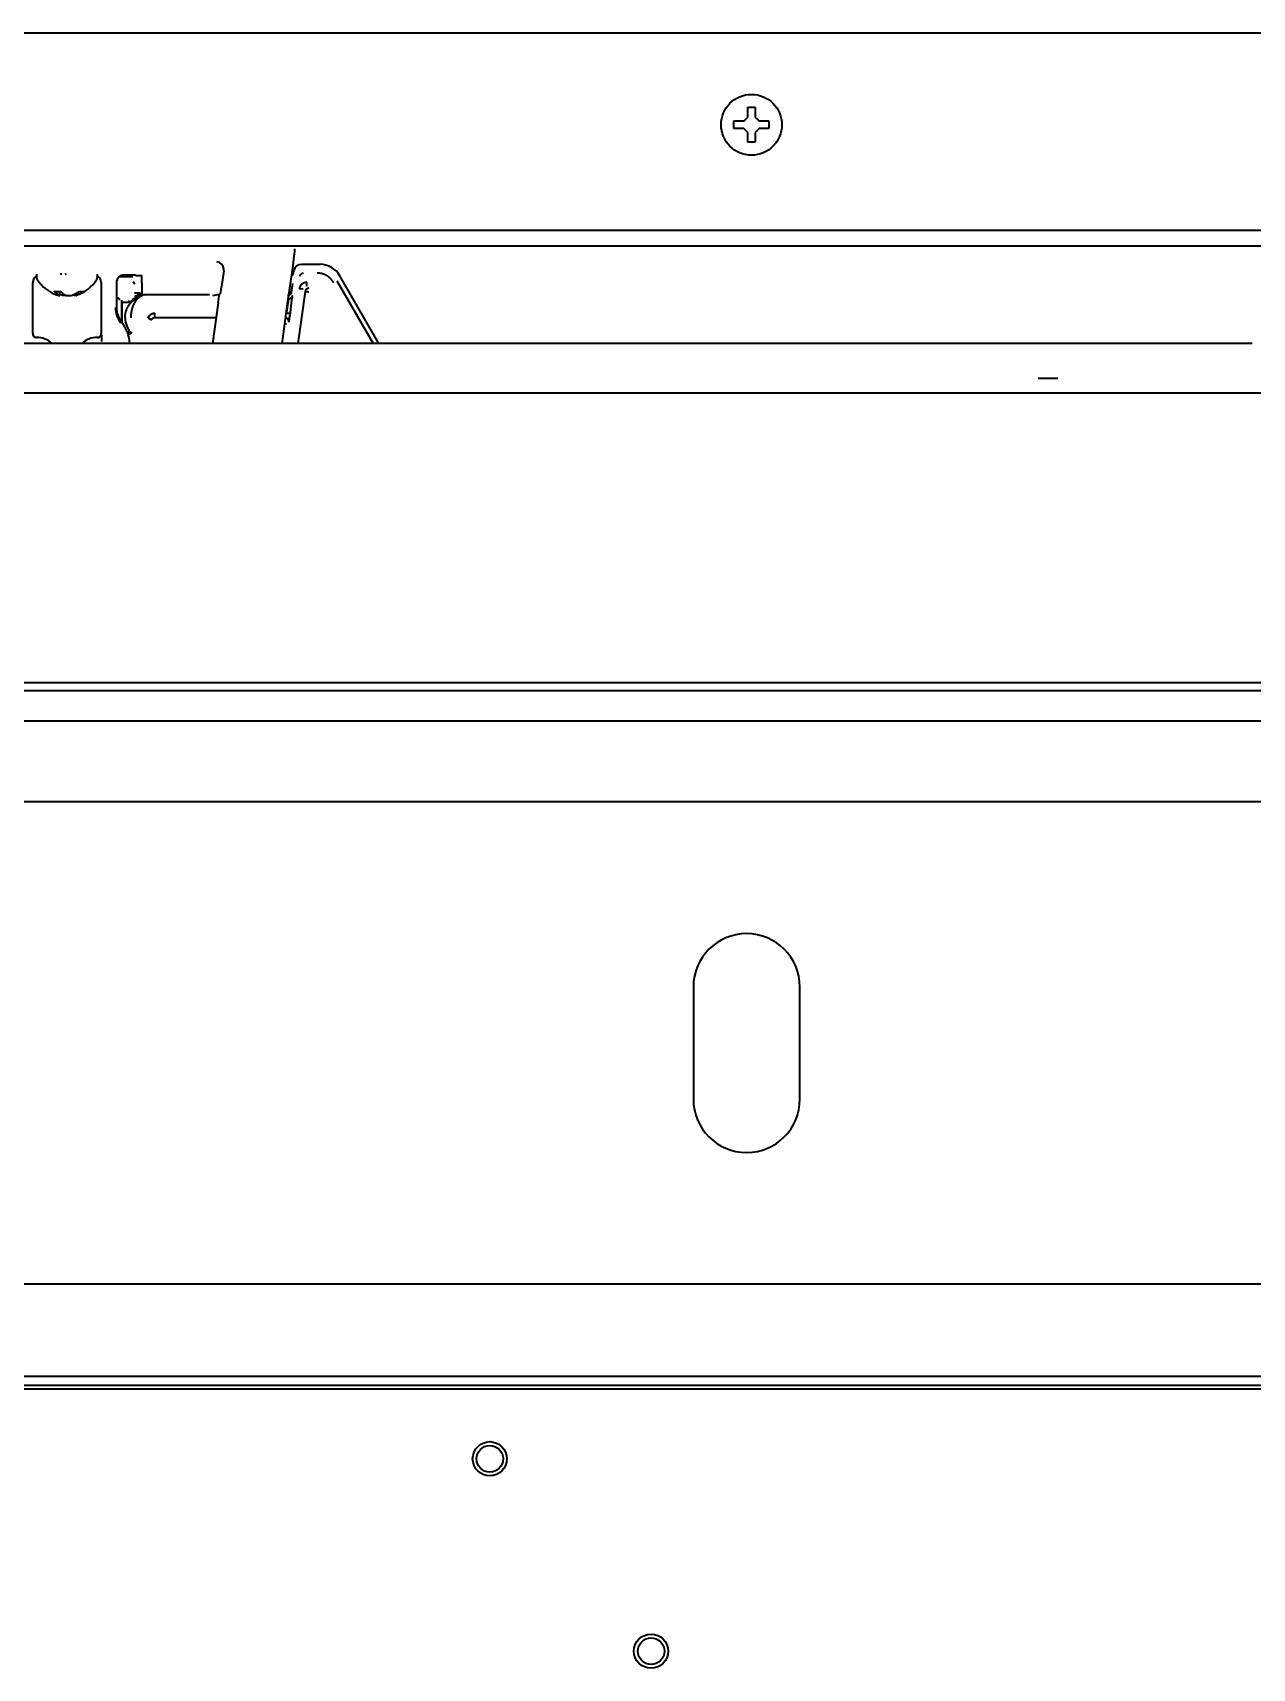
# Model space of a CAD drawing. Extents: x -760 to 4209, y 5795 to 10328.
# Drawn here: x 2085.5 to 2245.9, y 10028.9 to 10243.8 of the extents above; entities that cross this region are included whole.
import ezdxf

# ---------------------------------------------------------------- set-up
doc = ezdxf.new("R2010")
doc.units = 0
doc.header["$LTSCALE"] = 5
doc.layers.add('1', color=7, linetype='CONTINUOUS', true_color=0xffffff)
doc.layers.add('4', color=7, linetype='CONTINUOUS', true_color=0xffffff)

msp = doc.modelspace()

# ---------------------------------------------------------------- linework, layer by layer
at = {"layer": '1', "color": 7, "linetype": 'Continuous', "lineweight": 35}
for p, q in [((2048.1, 10243.79), (2512.01, 10243.79)), ((2177.75, 10231.69), (2177.75, 10232.19)), ((2177.75, 10231.19), (2177.75, 10231.69)), ((2182.35, 10232.19), (2182.35, 10231.69)), ((2182.35, 10231.69), (2182.35, 10231.19)), ((2507.77, 10217.79), (2052.34, 10217.79)), ((2049.92, 10215.79), (2510.19, 10215.79)), ((2086.05, 10212.08), (2086.05, 10211.65)), ((2089.9, 10212.03), (2089.83, 10212)), ((2094.05, 10211.65), (2094.05, 10212.08)), ((2097.55, 10211.95), (2098.58, 10211.95)), ((2099.08, 10211.94), (2099.21, 10211.9)), ((2099.71, 10211.89), (2099.86, 10211.89)), ((2110.67, 10212.49), (2110.38, 10210.43)), ((2119.06, 10208.14), (2119.77, 10213.15)), ((2085.55, 10204.25), (2085.55, 10210.95)), ((2089.09, 10209.26), (2089.09, 10209.8)), ((2089.49, 10209.26), (2089.49, 10209.6)), ((2091.02, 10209.26), (2091.02, 10209.45)), ((2091.17, 10209.26), (2091.17, 10209.51)), ((2094.55, 10210.95), (2094.55, 10204.25)), ((2096.55, 10210.95), (2096.55, 10207.66)), ((2099.9, 10210.91), (2099.9, 10209.36)), ((2109.21, 10209.27), (2110.1, 10209.41)), ((2110.19, 10209.43), (2110.1, 10209.41)), ((2109.95, 10208.28), (2109.2, 10202.93)), ((2119.06, 10208.14), (2119.06, 10208.14)), ((1910.55, 10158.42), (2649.55, 10158.42)), ((2643.55, 10157.29), (1916.05, 10157.29)), ((1916.05, 10153.35), (2643.55, 10153.35)), ((2643.55, 10142.72), (1916.55, 10142.72)), ((2172.41, 10118.4), (2172.41, 10103.64)), ((2186.41, 10103.64), (2186.41, 10118.4)), ((2643.55, 10079.32), (1916.55, 10079.32)), ((1918.55, 10067.25), (2641.55, 10067.25)), ((1916.55, 10065.6), (2643.55, 10065.6)), ((1918.55, 10066.05), (2641.55, 10066.05))]:
    msp.add_line(p, q, dxfattribs=at)
for centre, radius in [((2180.05, 10231.69), 4), ((2145.64, 10056.39), 2.25), ((2145.64, 10056.39), 1.75), ((2166.85, 10031.11), 2.25), ((2166.85, 10031.11), 1.75)]:
    msp.add_circle(centre, radius, dxfattribs=at)
for centre, radius, start, end in [((2086.45, 10211.65), 0.4, 180, 210.3012), ((2090.25, 10213.87), 4.8, 210.3012, 254.4868), ((2089.86, 10213.87), 4.8, 286.2762, 329.6988), ((2093.65, 10211.65), 0.4, 329.6988, 0), ((2099.55, 10207.66), 3.13, 180, 219.268), ((2099.55, 10207.66), 3, 180, 219.268), ((2093.55, 10202.75), 4.75, 2.1435, 39.268), ((2086.05, 10200.75), 3, 46.5424, 90.0009), ((2094.05, 10200.75), 3, 89.9991, 133.4576), ((2179.41, 10118.4), 7, 0, 180), ((2179.41, 10103.64), 7, 180, 0)]:
    msp.add_arc(centre, radius, start, end, dxfattribs=at)
for centre, major_axis, ratio, start_param, end_param in [((2109.74, 10212.67), (0.353, -0.945), 0.923303, 1.238396, 2.756833), ((2119.69, 10213.15), (-0.32, -2.25), 0.03458, 1.575662, 3.146458), ((2086.56, 10210.95), (0.447, -0.895), 0.99981, 3.312346, 4.248696), ((2091.45, 10184.2), (0.83, -28.21), 0.173093, 3.285006, 3.306116), ((2093.55, 10210.95), (-0.447, -0.895), 0.99981, 2.03449, 2.970839), ((2097.56, 10210.95), (0.447, -0.895), 0.99981, 2.678052, 4.248696), ((2098.58, 10211.94), (0.5, 0), 0.017455, 0.05236, 1.570796), ((2099.71, 10211.9), (0.5, 0), 0.017455, 3.193953, 4.712389), ((2099.85, 10210.91), (0, -1), 0.052408, 1.570796, 3.124139), ((2109.68, 10212.62), (0.757, 0.658), 0.996825, 5.429549, 5.618385), ((2091.98, 10213.56), (0, 3.78), 0.546944, 3.008877, 3.141532), ((2091.98, 10213.56), (0, 3.78), 0.546944, 3.141653, 3.274309), ((2109.79, 10208.28), (-0.42, -3), 0.051895, 1.57811, 1.965445), ((2110.33, 10210.43), (-0.141, -1), 0.051895, 0.01604, 1.57811), ((2115.56, 10208.14), (-13.97, -99.25), 0.03458, 1.523136, 1.575662), ((2086.04, 10204.23), (0.447, -0.223), 0.999809, 3.604523, 5.178973), ((2094.07, 10204.23), (0.447, 0.223), 0.999809, 4.245805, 5.072268)]:
    msp.add_ellipse(centre, major_axis=major_axis, ratio=ratio, start_param=start_param, end_param=end_param, dxfattribs=at)
for points in [[(2179.55, 10233.99), (2179.72, 10233.99), (2180.05, 10233.99), (2180.39, 10233.99), (2180.55, 10233.99)], [(2179.55, 10232.69), (2179.55, 10232.74), (2179.55, 10232.85), (2179.55, 10233.01), (2179.55, 10233.17), (2179.55, 10233.33), (2179.55, 10233.48), (2179.55, 10233.63), (2179.55, 10233.8), (2179.55, 10233.92), (2179.55, 10233.99)], [(2179.05, 10231.19), (2179, 10231.19), (2178.89, 10231.19), (2178.73, 10231.19), (2178.57, 10231.19), (2178.42, 10231.19), (2178.26, 10231.19), (2178.11, 10231.19), (2177.94, 10231.19), (2177.82, 10231.19), (2177.75, 10231.19)], [(2179.05, 10232.19), (2179.08, 10232.21), (2179.13, 10232.26), (2179.2, 10232.33), (2179.27, 10232.4), (2179.34, 10232.47), (2179.41, 10232.54), (2179.48, 10232.62), (2179.53, 10232.66), (2179.55, 10232.69)], [(2179.55, 10230.69), (2179.53, 10230.71), (2179.48, 10230.77), (2179.4, 10230.84), (2179.33, 10230.91), (2179.26, 10230.98), (2179.19, 10231.05), (2179.12, 10231.12), (2179.08, 10231.16), (2179.05, 10231.19)], [(2180.55, 10232.69), (2180.58, 10232.66), (2180.63, 10232.61), (2180.71, 10232.54), (2180.78, 10232.47), (2180.85, 10232.4), (2180.92, 10232.33), (2180.99, 10232.26), (2181.03, 10232.21), (2181.05, 10232.19)], [(2181.05, 10231.19), (2181.03, 10231.16), (2180.98, 10231.12), (2180.91, 10231.05), (2180.84, 10230.97), (2180.77, 10230.9), (2180.7, 10230.83), (2180.63, 10230.76), (2180.58, 10230.71), (2180.55, 10230.69)], [(2180.55, 10230.69), (2180.55, 10230.63), (2180.55, 10230.53), (2180.55, 10230.36), (2180.55, 10230.21), (2180.55, 10230.05), (2180.55, 10229.9), (2180.55, 10229.74), (2180.55, 10229.58), (2180.55, 10229.45), (2180.55, 10229.39)], [(2181.05, 10232.19), (2181.11, 10232.19), (2181.22, 10232.19), (2181.38, 10232.19), (2181.54, 10232.19), (2181.69, 10232.19), (2181.85, 10232.19), (2182, 10232.19), (2182.17, 10232.19), (2182.29, 10232.19), (2182.35, 10232.19)], [(2180.55, 10229.39), (2180.39, 10229.39), (2180.05, 10229.39), (2179.72, 10229.39), (2179.55, 10229.39)], [(2089.37, 10212.08), (2089.3, 10212.06), (2089.22, 10212.03), (2089.14, 10212)], [(2088.38, 10209.81), (2088.52, 10209.79), (2088.8, 10209.77), (2089.08, 10209.79), (2089.22, 10209.81)], [(2089.93, 10209.26), (2089.98, 10209.25), (2090.1, 10209.25), (2090.27, 10209.24), (2090.45, 10209.25), (2090.56, 10209.25), (2090.62, 10209.26)], [(2091.17, 10209.26), (2091.15, 10209.25), (2091.13, 10209.25), (2091.09, 10209.24), (2091.06, 10209.25), (2091.03, 10209.25), (2091.02, 10209.26)]]:
    msp.add_open_spline(points, degree=3, dxfattribs=at)
for points, knots in [([(2180.55, 10233.99), (2180.55, 10233.79), (2180.55, 10233.58), (2180.55, 10233.25), (2180.55, 10233.14), (2180.55, 10232.92), (2180.55, 10232.8), (2180.55, 10232.69)], [0, 0, 0, 0, 0.5, 0.5, 0.75, 0.75, 1, 1, 1, 1]), ([(2177.75, 10232.19), (2177.96, 10232.19), (2178.17, 10232.19), (2178.49, 10232.19), (2178.6, 10232.19), (2178.83, 10232.19), (2178.94, 10232.19), (2179.05, 10232.19)], [0, 0, 0, 0, 0.5, 0.5, 0.75, 0.75, 1, 1, 1, 1]), ([(2179.55, 10229.39), (2179.55, 10229.59), (2179.55, 10229.8), (2179.55, 10230.13), (2179.55, 10230.24), (2179.55, 10230.46), (2179.55, 10230.57), (2179.55, 10230.69)], [0, 0, 0, 0, 0.5, 0.5, 0.75, 0.75, 1, 1, 1, 1]), ([(2182.35, 10231.19), (2182.15, 10231.19), (2181.94, 10231.19), (2181.62, 10231.19), (2181.51, 10231.19), (2181.28, 10231.19), (2181.17, 10231.19), (2181.05, 10231.19)], [0, 0, 0, 0, 0.5, 0.5, 0.75, 0.75, 1, 1, 1, 1]), ([(2089.09, 10209.26), (2089.03, 10209.29), (2088.96, 10209.32), (2088.84, 10209.4), (2088.78, 10209.44), (2088.66, 10209.53), (2088.61, 10209.58), (2088.52, 10209.66), (2088.49, 10209.69), (2088.43, 10209.75), (2088.41, 10209.78), (2088.38, 10209.81)], [0, 0, 0, 0, 0.25, 0.25, 0.5, 0.5, 0.75, 0.75, 0.875, 0.875, 1, 1, 1, 1]), ([(2088.97, 10209.25), (2088.97, 10209.25), (2088.99, 10209.24), (2089.02, 10209.24), (2089.05, 10209.25), (2089.08, 10209.25), (2089.09, 10209.26)], [0, 0, 0, 0, 0.080389, 0.386926, 0.693463, 1, 1, 1, 1]), ([(2089.49, 10209.26), (2089.4, 10209.29), (2089.3, 10209.32), (2089.16, 10209.38), (2089.12, 10209.39), (2089.08, 10209.41)], [0, 0, 0, 0, 0.685724, 0.685724, 1, 1, 1, 1]), ([(2089.22, 10209.81), (2089.33, 10209.69), (2089.44, 10209.58), (2089.62, 10209.44), (2089.68, 10209.4), (2089.8, 10209.32), (2089.86, 10209.29), (2089.93, 10209.26)], [0, 0, 0, 0, 0.5, 0.5, 0.75, 0.75, 1, 1, 1, 1]), ([(2089.98, 10209.25), (2089.93, 10209.24), (2089.83, 10209.24), (2089.66, 10209.25), (2089.55, 10209.25), (2089.49, 10209.26)], [0, 0, 0, 0, 0.281367, 0.640684, 1, 1, 1, 1]), ([(2090.62, 10209.26), (2090.71, 10209.29), (2090.81, 10209.32), (2091, 10209.4), (2091.09, 10209.44), (2091.27, 10209.53), (2091.36, 10209.58), (2091.49, 10209.66), (2091.54, 10209.69), (2091.62, 10209.75), (2091.66, 10209.78), (2091.71, 10209.81)], [0, 0, 0, 0, 0.25, 0.25, 0.5, 0.5, 0.75, 0.75, 0.875, 0.875, 1, 1, 1, 1]), ([(2092.25, 10209.81), (2092.08, 10209.69), (2091.91, 10209.58), (2091.64, 10209.44), (2091.54, 10209.4), (2091.36, 10209.32), (2091.26, 10209.29), (2091.17, 10209.26)], [0, 0, 0, 0, 0.5, 0.5, 0.75, 0.75, 1, 1, 1, 1]), ([(2085.55, 10204.25), (2085.55, 10204.22), (2085.56, 10204.19), (2085.57, 10204.14), (2085.57, 10204.13), (2085.58, 10204.09), (2085.59, 10204.08), (2085.61, 10204.03), (2085.62, 10204), (2085.65, 10203.96), (2085.66, 10203.95), (2085.68, 10203.92), (2085.69, 10203.91), (2085.72, 10203.88), (2085.75, 10203.86), (2085.79, 10203.83), (2085.8, 10203.82), (2085.83, 10203.81), (2085.86, 10203.79), (2085.89, 10203.78), (2085.92, 10203.77), (2085.94, 10203.77), (2085.99, 10203.76), (2086.02, 10203.75), (2086.05, 10203.75)], [0, 0, 0, 0, 0.125, 0.125, 0.1875, 0.1875, 0.25, 0.25, 0.375, 0.375, 0.4375, 0.4375, 0.5, 0.5, 0.625, 0.625, 0.6875, 0.6875, 0.75, 0.8125, 0.8125, 0.875, 0.875, 1, 1, 1, 1]), ([(2094.05, 10203.75), (2094.09, 10203.75), (2094.12, 10203.76), (2094.17, 10203.77), (2094.18, 10203.77), (2094.22, 10203.78), (2094.23, 10203.79), (2094.28, 10203.81), (2094.31, 10203.82), (2094.35, 10203.85), (2094.36, 10203.86), (2094.38, 10203.88), (2094.4, 10203.89), (2094.43, 10203.92), (2094.45, 10203.95), (2094.48, 10203.99), (2094.49, 10204), (2094.5, 10204.03), (2094.52, 10204.06), (2094.53, 10204.09), (2094.54, 10204.12), (2094.54, 10204.14), (2094.55, 10204.19), (2094.55, 10204.22), (2094.55, 10204.25)], [0, 0, 0, 0, 0.125, 0.125, 0.1875, 0.1875, 0.25, 0.25, 0.375, 0.375, 0.4375, 0.4375, 0.5, 0.5, 0.625, 0.625, 0.6875, 0.6875, 0.75, 0.8125, 0.8125, 0.875, 0.875, 1, 1, 1, 1]), ([(2094.57, 10204.1), (2094.57, 10204.1), (2094.57, 10204.09), (2094.57, 10204.07), (2094.57, 10204.06), (2094.57, 10204.02), (2094.57, 10203.97), (2094.57, 10203.91), (2094.57, 10203.88), (2094.58, 10203.83), (2094.58, 10203.8), (2094.58, 10203.72), (2094.58, 10203.67), (2094.58, 10203.58), (2094.58, 10203.55), (2094.58, 10203.48), (2094.58, 10203.45), (2094.58, 10203.36), (2094.58, 10203.29), (2094.58, 10203.23)], [0, 0, 0, 0, 0.044521, 0.044521, 0.09002, 0.09002, 0.272016, 0.272016, 0.363014, 0.363014, 0.454012, 0.454012, 0.636008, 0.636008, 0.727006, 0.727006, 0.818004, 0.818004, 1, 1, 1, 1])]:
    msp.add_open_spline(points, degree=3, knots=knots, dxfattribs=at)
at = {"layer": '4', "color": 7, "linetype": 'Continuous', "lineweight": 35}
for p, q in [((2085.94, 10211.74), (2086.05, 10211.74)), ((2085.96, 10211.75), (2086.06, 10211.75)), ((2094.05, 10211.75), (2094.15, 10211.75)), ((2094.05, 10211.74), (2094.17, 10211.74)), ((2096.94, 10211.74), (2098.69, 10211.74)), ((2119.84, 10212.18), (2119.88, 10212.49)), ((2123.32, 10213.35), (2120.87, 10213.35)), ((2131.07, 10202.93), (2125.92, 10211.86)), ((2098.94, 10209.59), (2099.69, 10209.59)), ((2099.94, 10209.34), (2099.94, 10209.31)), ((2108.78, 10209.35), (2099.95, 10209.35)), ((2119.7, 10210.85), (2119.54, 10209.68)), ((2121.36, 10209.77), (2120.39, 10202.93)), ((2121.1, 10210.07), (2120.6, 10210.14)), ((2121.59, 10210.5), (2121.59, 10211)), ((2125.54, 10211.2), (2130.32, 10202.93)), ((2097.21, 10208.66), (2097.21, 10205.78)), ((2098.08, 10208.33), (2097.29, 10208.33)), ((2101.59, 10206.32), (2101.59, 10206.94)), ((2100.72, 10206.32), (2101.16, 10206.07)), ((2109.67, 10206.32), (2101.59, 10206.32)), ((2118.92, 10205.48), (2118.69, 10205.51)), ((2245.9, 10202.93), (1922.8, 10202.93)), ((2098.02, 10204.38), (2098.08, 10204.38)), ((2220.35, 10198.37), (2217.76, 10198.37)), ((2639.18, 10196.42), (1920.93, 10196.42)), ((2639.18, 10196.42), (1920.93, 10196.42))]:
    msp.add_line(p, q, dxfattribs=at)
for centre, radius, start, end in [((2121.59, 10210), 1, 89.9978, 172.0022), ((2100.55, 10206.35), 3, 118.4794, 135.0146), ((2100.55, 10206.35), 2.86, 180.924, 226.2501)]:
    msp.add_arc(centre, radius, start, end, dxfattribs=at)
for centre, major_axis, ratio, start_param, end_param in [((2119.34, 10212.25), (0.171, -0.47), 0.99931, 0.151377, 1.081598), ((2120.87, 10212.35), (0.342, -0.94), 0.99931, 2.792529, 4.223191), ((2121.11, 10211.7), (-0.171, 0.47), 0.99931, 5.934122, 7.364783), ((2123.32, 10210.35), (1.5, 2.6), 0.999188, 5.759938, 6.806432), ((2098.69, 10210.74), (0.177, 0.177), 0.998783, 5.498396, 7.067974), ((2100.55, 10207.56), (0, -1.81), 0.96827, 3.331502, 3.941795), ((2099.96, 10209.6), (0.177, 0.177), 0.998783, 2.356803, 3.926382), ((2099.94, 10209.5), (0.04, -0.196), 0.561653, 5.937302, 6.272638), ((2100.04, 10209.52), (0.033, -0.197), 0.640803, 6.024257, 6.271814), ((2119.2, 10209.32), (0.47, 0.171), 0.99931, 4.363325, 5.793987), ((2119.27, 10206.25), (-0.42, -3), 0.017285, 1.824668, 3.109116), ((2096.71, 10208.66), (-0.177, -0.177), 0.998783, 2.356803, 3.926382), ((2118.93, 10207.07), (0.495, -0.067), 0.246669, 4.745927, 6.265175), ((2119.37, 10206.75), (-0.141, -1), 0.017285, 0.019883, 1.824668), ((2118.74, 10205.82), (0.328, -0.377), 0.999646, 0.71576, 2.291164)]:
    msp.add_ellipse(centre, major_axis=major_axis, ratio=ratio, start_param=start_param, end_param=end_param, dxfattribs=at)
msp.add_open_spline([(2125.11, 10210.95), (2124.95, 10211.23), (2124.48, 10211.7), (2123.91, 10212.03), (2123.27, 10212.2), (2122.95, 10212.2)], degree=2, dxfattribs=at)
for points, degree, knots in [([(2098.85, 10208.67), (2098.86, 10208.68), (2098.87, 10208.69), (2098.88, 10208.7), (2098.9, 10208.72), (2098.91, 10208.73), (2098.93, 10208.74), (2098.94, 10208.76), (2098.96, 10208.77), (2098.97, 10208.78), (2098.99, 10208.79), (2099, 10208.81), (2099.02, 10208.82), (2099.03, 10208.83), (2099.05, 10208.84), (2099.06, 10208.86), (2099.08, 10208.87), (2099.09, 10208.88), (2099.11, 10208.89), (2099.13, 10208.9), (2099.14, 10208.91), (2099.16, 10208.93), (2099.17, 10208.94), (2099.19, 10208.95), (2099.21, 10208.96), (2099.22, 10208.97), (2099.24, 10208.98), (2099.25, 10208.99), (2099.27, 10209), (2099.29, 10209.01), (2099.3, 10209.02), (2099.32, 10209.03), (2099.34, 10209.04), (2099.35, 10209.05), (2099.37, 10209.06), (2099.38, 10209.07), (2099.4, 10209.08), (2099.42, 10209.08), (2099.43, 10209.09), (2099.45, 10209.1), (2099.47, 10209.11), (2099.48, 10209.12), (2099.5, 10209.13), (2099.52, 10209.14), (2099.53, 10209.14), (2099.55, 10209.15), (2099.57, 10209.16), (2099.58, 10209.17), (2099.6, 10209.17), (2099.62, 10209.18), (2099.64, 10209.19), (2099.65, 10209.19), (2099.67, 10209.2), (2099.69, 10209.21), (2099.7, 10209.21), (2099.72, 10209.22), (2099.74, 10209.23), (2099.75, 10209.23), (2099.77, 10209.24), (2099.79, 10209.24), (2099.8, 10209.25), (2099.82, 10209.25), (2099.84, 10209.26), (2099.86, 10209.27), (2099.87, 10209.27), (2099.89, 10209.28), (2099.91, 10209.28), (2099.92, 10209.28), (2099.94, 10209.29), (2099.96, 10209.29), (2099.97, 10209.3), (2099.99, 10209.3), (2100.01, 10209.31), (2100.02, 10209.31), (2100.04, 10209.31), (2100.06, 10209.32), (2100.07, 10209.32), (2100.07, 10209.32)], 3, [0, 0, 0, 0, 0.021215, 0.042217, 0.063005, 0.08358, 0.103942, 0.12409, 0.144025, 0.163747, 0.183256, 0.202551, 0.221633, 0.240501, 0.259156, 0.277598, 0.295827, 0.313842, 0.331645, 0.349234, 0.366609, 0.383772, 0.400721, 0.417457, 0.43398, 0.45029, 0.466386, 0.48227, 0.49794, 0.513397, 0.528641, 0.543672, 0.55849, 0.573094, 0.587486, 0.601665, 0.61563, 0.629383, 0.642923, 0.656249, 0.669363, 0.682264, 0.694952, 0.707427, 0.719689, 0.731739, 0.743575, 0.755199, 0.76661, 0.777809, 0.788795, 0.799568, 0.810129, 0.820477, 0.830613, 0.840536, 0.850247, 0.859745, 0.869032, 0.878106, 0.886968, 0.895618, 0.904056, 0.912282, 0.920297, 0.9281, 0.935691, 0.943071, 0.950239, 0.957196, 0.963943, 0.970478, 0.976803, 0.982917, 0.988821, 0.994515, 1, 1, 1, 1]), ([(2099.03, 10209.17), (2099.03, 10209.17), (2099.03, 10209.17), (2099.03, 10209.17), (2099.03, 10209.17), (2099.03, 10209.17), (2099.03, 10209.17), (2099.03, 10209.17), (2099.03, 10209.17), (2099.04, 10209.17), (2099.04, 10209.18), (2099.04, 10209.18), (2099.04, 10209.18), (2099.04, 10209.18), (2099.05, 10209.18), (2099.05, 10209.18), (2099.05, 10209.19), (2099.05, 10209.19), (2099.06, 10209.19), (2099.06, 10209.19), (2099.07, 10209.19), (2099.07, 10209.19), (2099.07, 10209.2), (2099.08, 10209.2), (2099.08, 10209.2), (2099.09, 10209.2), (2099.09, 10209.21), (2099.1, 10209.21), (2099.1, 10209.21), (2099.11, 10209.21), (2099.12, 10209.22), (2099.12, 10209.22), (2099.13, 10209.22), (2099.14, 10209.23), (2099.14, 10209.23), (2099.15, 10209.23), (2099.16, 10209.24), (2099.17, 10209.24), (2099.18, 10209.24), (2099.18, 10209.25), (2099.19, 10209.25), (2099.2, 10209.25), (2099.21, 10209.26), (2099.22, 10209.26), (2099.23, 10209.26), (2099.24, 10209.27), (2099.25, 10209.27), (2099.28, 10209.28), (2099.3, 10209.29), (2099.33, 10209.3), (2099.35, 10209.31), (2099.37, 10209.32), (2099.4, 10209.33), (2099.42, 10209.33), (2099.44, 10209.34), (2099.46, 10209.34), (2099.48, 10209.35), (2099.49, 10209.35), (2099.51, 10209.35), (2099.53, 10209.35), (2099.55, 10209.36), (2099.56, 10209.36), (2099.58, 10209.36), (2099.59, 10209.36), (2099.61, 10209.36), (2099.62, 10209.36), (2099.64, 10209.36), (2099.65, 10209.36), (2099.66, 10209.36), (2099.67, 10209.35), (2099.69, 10209.35), (2099.7, 10209.35), (2099.71, 10209.35), (2099.72, 10209.34), (2099.73, 10209.34), (2099.74, 10209.34), (2099.75, 10209.34), (2099.77, 10209.33), (2099.78, 10209.33), (2099.79, 10209.33), (2099.8, 10209.32), (2099.81, 10209.32), (2099.82, 10209.32), (2099.84, 10209.31), (2099.85, 10209.31), (2099.86, 10209.31), (2099.88, 10209.31), (2099.89, 10209.31), (2099.91, 10209.31), (2099.92, 10209.31), (2099.93, 10209.31), (2099.94, 10209.31)], 3, [0, 0, 0, 0, 0.000699, 0.001429, 0.002244, 0.00318, 0.004265, 0.005514, 0.006939, 0.008548, 0.010346, 0.012338, 0.014526, 0.016914, 0.019504, 0.022299, 0.0253, 0.028509, 0.031927, 0.035558, 0.039401, 0.04346, 0.047735, 0.052228, 0.056942, 0.061877, 0.067035, 0.072419, 0.078029, 0.083869, 0.089938, 0.096241, 0.102777, 0.109549, 0.116559, 0.123809, 0.131301, 0.139035, 0.147015, 0.155242, 0.163717, 0.172443, 0.181421, 0.190652, 0.200139, 0.209882, 0.219884, 0.247611, 0.274591, 0.300786, 0.326162, 0.350688, 0.374338, 0.397091, 0.418927, 0.439834, 0.462609, 0.484893, 0.506678, 0.527957, 0.548723, 0.568975, 0.588711, 0.607934, 0.626647, 0.644856, 0.66257, 0.679801, 0.69656, 0.712866, 0.728734, 0.744185, 0.759243, 0.77393, 0.788275, 0.802305, 0.816051, 0.829547, 0.842826, 0.855924, 0.868879, 0.88173, 0.894518, 0.907286, 0.920076, 0.932934, 0.945909, 0.959049, 0.972406, 0.986037, 1, 1, 1, 1]), ([(2099.94, 10209.31), (2099.94, 10209.31), (2099.95, 10209.31), (2099.96, 10209.31), (2099.96, 10209.31), (2099.98, 10209.31), (2100, 10209.32), (2100.02, 10209.32), (2100.03, 10209.32), (2100.04, 10209.32)], 3, [0, 0, 0, 0, 0.128205, 0.128205, 0.333333, 0.333333, 0.661538, 0.661538, 1, 1, 1, 1]), ([(2100.07, 10209.32), (2100.06, 10209.32), (2100.05, 10209.32), (2100.03, 10209.31), (2100.02, 10209.31), (2100, 10209.31), (2099.99, 10209.31), (2099.98, 10209.3), (2099.98, 10209.3), (2099.98, 10209.3)], 3, [0, 0, 0, 0, 0.338462, 0.338462, 0.666667, 0.666667, 0.871795, 0.871795, 1, 1, 1, 1]), ([(2100.04, 10209.32), (2100.05, 10209.32), (2100.06, 10209.32), (2100.08, 10209.33), (2100.09, 10209.33), (2100.12, 10209.33), (2100.14, 10209.33), (2100.18, 10209.33), (2100.2, 10209.34), (2100.22, 10209.34)], 3, [0, 0, 0, 0, 0.128205, 0.128205, 0.333333, 0.333333, 0.661538, 0.661538, 1, 1, 1, 1]), ([(2100.22, 10209.34), (2100.21, 10209.34), (2100.19, 10209.33), (2100.16, 10209.33), (2100.14, 10209.33), (2100.11, 10209.33), (2100.1, 10209.33), (2100.09, 10209.32), (2100.08, 10209.32), (2100.07, 10209.32)], 3, [0, 0, 0, 0, 0.338462, 0.338462, 0.666667, 0.666667, 0.871795, 0.871795, 1, 1, 1, 1]), ([(2119.54, 10209.68), (2119.53, 10209.62), (2119.51, 10209.56), (2119.45, 10209.46), (2119.41, 10209.41), (2119.32, 10209.33), (2119.27, 10209.3), (2119.16, 10209.26), (2119.1, 10209.25), (2119.04, 10209.25)], 3, [0, 0, 0, 0, 0.25, 0.25, 0.5, 0.5, 0.75, 0.75, 1, 1, 1, 1]), ([(2119.54, 10209.68), (2119.53, 10209.68), (2119.45, 10209.72), (2119.31, 10209.78), (2119.31, 10209.78), (2119.3, 10209.79)], 3, [0, 0, 0, 0, 0.950737, 0.950737, 1, 1, 1, 1]), ([(2121.85, 10210.2), (2121.85, 10210.2), (2121.84, 10210.2), (2121.83, 10210.2), (2121.82, 10210.2), (2121.81, 10210.2), (2121.8, 10210.2), (2121.79, 10210.2), (2121.78, 10210.2), (2121.77, 10210.19), (2121.76, 10210.19), (2121.75, 10210.19), (2121.74, 10210.19), (2121.73, 10210.19), (2121.73, 10210.18), (2121.72, 10210.18), (2121.71, 10210.18), (2121.7, 10210.18), (2121.69, 10210.17), (2121.68, 10210.17), (2121.68, 10210.17), (2121.67, 10210.17), (2121.66, 10210.16), (2121.65, 10210.16), (2121.65, 10210.16), (2121.64, 10210.15), (2121.63, 10210.15), (2121.62, 10210.15), (2121.62, 10210.14), (2121.61, 10210.14), (2121.61, 10210.14), (2121.6, 10210.13), (2121.59, 10210.13), (2121.59, 10210.13), (2121.58, 10210.12), (2121.58, 10210.12), (2121.57, 10210.11), (2121.57, 10210.11), (2121.56, 10210.11), (2121.56, 10210.1), (2121.55, 10210.1), (2121.55, 10210.1), (2121.54, 10210.09), (2121.54, 10210.09), (2121.53, 10210.09), (2121.53, 10210.08), (2121.52, 10210.08), (2121.52, 10210.08), (2121.52, 10210.07), (2121.51, 10210.07), (2121.51, 10210.07), (2121.51, 10210.06), (2121.5, 10210.06), (2121.5, 10210.06), (2121.48, 10210.04), (2121.46, 10210.01), (2121.43, 10209.97), (2121.4, 10209.93), (2121.39, 10209.88), (2121.37, 10209.84), (2121.36, 10209.8), (2121.36, 10209.78), (2121.36, 10209.77), (2121.36, 10209.77)], 3, [0, 0, 0, 0, 0.014618, 0.029072, 0.043363, 0.05749, 0.071454, 0.085255, 0.098892, 0.112366, 0.125676, 0.138823, 0.151806, 0.164626, 0.177283, 0.189776, 0.202105, 0.214271, 0.226274, 0.238113, 0.249789, 0.261302, 0.272651, 0.283836, 0.294858, 0.305717, 0.316412, 0.326944, 0.337312, 0.347517, 0.357558, 0.367436, 0.37715, 0.386701, 0.396089, 0.405313, 0.414373, 0.42327, 0.432004, 0.440574, 0.448981, 0.457225, 0.465305, 0.473221, 0.480974, 0.488564, 0.49599, 0.503252, 0.510352, 0.517287, 0.52406, 0.530669, 0.537114, 0.543396, 0.549515, 0.635298, 0.709598, 0.772409, 0.823728, 0.903509, 0.960638, 0.981673, 1, 1, 1, 1]), ([(2121.85, 10209.7), (2121.82, 10209.7), (2121.79, 10209.71), (2121.72, 10209.72), (2121.69, 10209.72), (2121.63, 10209.73), (2121.61, 10209.73), (2121.55, 10209.74), (2121.53, 10209.74), (2121.48, 10209.75), (2121.46, 10209.75), (2121.42, 10209.76), (2121.41, 10209.76), (2121.38, 10209.76), (2121.37, 10209.77), (2121.36, 10209.77), (2121.36, 10209.77), (2121.36, 10209.77)], 3, [0, 0, 0, 0, 0.125, 0.125, 0.25, 0.25, 0.375, 0.375, 0.5, 0.5, 0.625, 0.625, 0.75, 0.75, 0.875, 0.875, 1, 1, 1, 1]), ([(2097.3, 10205.63), (2097.3, 10205.74), (2097.3, 10205.84), (2097.31, 10206.11), (2097.31, 10206.55), (2097.3, 10206.83), (2097.3, 10206.94), (2097.3, 10207.07), (2097.3, 10207.16), (2097.3, 10207.49), (2097.3, 10207.57), (2097.3, 10207.71), (2097.3, 10207.82), (2097.29, 10208.1), (2097.29, 10208.33)], 2, [0, 0, 0, 0.081431, 0.081431, 0.265145, 0.448859, 0.448859, 0.540716, 0.540716, 0.632572, 0.724429, 0.724429, 0.816286, 0.816286, 1, 1, 1]), ([(2097.69, 10206.31), (2097.69, 10206.32), (2097.69, 10206.33), (2097.69, 10206.35), (2097.69, 10206.38), (2097.69, 10206.4), (2097.69, 10206.42), (2097.69, 10206.44), (2097.69, 10206.47), (2097.7, 10206.49), (2097.7, 10206.51), (2097.7, 10206.54), (2097.7, 10206.56), (2097.7, 10206.58), (2097.7, 10206.6), (2097.71, 10206.63), (2097.71, 10206.65), (2097.71, 10206.67), (2097.71, 10206.69), (2097.72, 10206.71), (2097.72, 10206.74), (2097.72, 10206.76), (2097.72, 10206.78), (2097.73, 10206.8), (2097.73, 10206.83), (2097.73, 10206.85), (2097.74, 10206.87), (2097.74, 10206.89), (2097.75, 10206.91), (2097.75, 10206.93), (2097.76, 10206.96), (2097.76, 10206.98), (2097.77, 10207), (2097.77, 10207.02), (2097.78, 10207.04), (2097.78, 10207.06), (2097.79, 10207.09), (2097.79, 10207.11), (2097.8, 10207.13), (2097.8, 10207.15), (2097.81, 10207.17), (2097.82, 10207.19), (2097.82, 10207.21), (2097.83, 10207.23), (2097.84, 10207.25), (2097.84, 10207.27), (2097.85, 10207.29), (2097.86, 10207.31), (2097.86, 10207.34), (2097.87, 10207.36), (2097.88, 10207.38), (2097.89, 10207.4), (2097.89, 10207.42), (2097.9, 10207.44), (2097.91, 10207.46), (2097.92, 10207.48), (2097.93, 10207.5), (2097.94, 10207.52), (2097.95, 10207.54), (2097.95, 10207.56), (2097.96, 10207.57), (2097.97, 10207.59), (2097.98, 10207.61), (2097.99, 10207.63), (2098, 10207.65), (2098.01, 10207.67), (2098.02, 10207.69), (2098.03, 10207.71), (2098.04, 10207.73), (2098.05, 10207.75), (2098.06, 10207.76), (2098.07, 10207.78), (2098.08, 10207.8), (2098.09, 10207.82), (2098.1, 10207.84), (2098.11, 10207.86), (2098.13, 10207.88), (2098.15, 10207.91), (2098.17, 10207.95), (2098.2, 10207.98), (2098.22, 10208.02), (2098.24, 10208.05), (2098.27, 10208.08), (2098.29, 10208.12), (2098.31, 10208.15), (2098.34, 10208.17), (2098.36, 10208.2), (2098.38, 10208.23), (2098.41, 10208.26), (2098.43, 10208.28), (2098.45, 10208.31), (2098.47, 10208.33), (2098.49, 10208.35), (2098.51, 10208.37), (2098.53, 10208.39), (2098.55, 10208.41), (2098.57, 10208.43), (2098.59, 10208.45), (2098.61, 10208.47), (2098.63, 10208.48), (2098.65, 10208.5), (2098.66, 10208.51), (2098.68, 10208.53), (2098.69, 10208.54), (2098.71, 10208.55), (2098.72, 10208.57), (2098.74, 10208.58), (2098.75, 10208.59), (2098.76, 10208.6), (2098.77, 10208.61), (2098.78, 10208.62), (2098.79, 10208.62), (2098.8, 10208.63), (2098.81, 10208.64), (2098.82, 10208.65), (2098.82, 10208.65), (2098.83, 10208.66), (2098.84, 10208.66), (2098.84, 10208.66), (2098.85, 10208.67), (2098.85, 10208.67), (2098.85, 10208.67), (2098.85, 10208.67), (2098.85, 10208.67)], 3, [0, 0, 0, 0, 0.006619, 0.013232, 0.019837, 0.026437, 0.033031, 0.039619, 0.046202, 0.05278, 0.059353, 0.065922, 0.072487, 0.079048, 0.085606, 0.092161, 0.098713, 0.105263, 0.11181, 0.118356, 0.1249, 0.131443, 0.137986, 0.144527, 0.151069, 0.15761, 0.164152, 0.170695, 0.177239, 0.183784, 0.190331, 0.19688, 0.203432, 0.209985, 0.216542, 0.223103, 0.229666, 0.236234, 0.242806, 0.249383, 0.255964, 0.26255, 0.269142, 0.27574, 0.282344, 0.288955, 0.295572, 0.302196, 0.308827, 0.315466, 0.322113, 0.328768, 0.335432, 0.342105, 0.348787, 0.355478, 0.362179, 0.36889, 0.375611, 0.382343, 0.389086, 0.39584, 0.402606, 0.409383, 0.416173, 0.422975, 0.429789, 0.436617, 0.443457, 0.450311, 0.457179, 0.464061, 0.470957, 0.477868, 0.484793, 0.491734, 0.49869, 0.513606, 0.528298, 0.542768, 0.557016, 0.571046, 0.584859, 0.598457, 0.611842, 0.625017, 0.637984, 0.650745, 0.663303, 0.675661, 0.687822, 0.699789, 0.711564, 0.723152, 0.734556, 0.745779, 0.756825, 0.767699, 0.778405, 0.788947, 0.79933, 0.809559, 0.819639, 0.829576, 0.839374, 0.84904, 0.858581, 0.868001, 0.877309, 0.886511, 0.895613, 0.904624, 0.913551, 0.922402, 0.931184, 0.939906, 0.948577, 0.957204, 0.965797, 0.974364, 0.982914, 0.991457, 1, 1, 1, 1]), ([(2098.08, 10208.32), (2098.1, 10208.36), (2098.12, 10208.39), (2098.17, 10208.46), (2098.19, 10208.49), (2098.23, 10208.54), (2098.25, 10208.56), (2098.27, 10208.59), (2098.28, 10208.6), (2098.29, 10208.62)], 3, [0, 0, 0, 0, 0.337331, 0.337331, 0.666097, 0.666097, 0.871576, 0.871576, 1, 1, 1, 1]), ([(2098.43, 10208.47), (2098.42, 10208.46), (2098.41, 10208.45), (2098.38, 10208.42), (2098.37, 10208.4), (2098.32, 10208.36), (2098.3, 10208.33), (2098.24, 10208.27), (2098.22, 10208.23), (2098.19, 10208.2)], 3, [0, 0, 0, 0, 0.128205, 0.128205, 0.333333, 0.333333, 0.661538, 0.661538, 1, 1, 1, 1]), ([(2099.3, 10208.82), (2099.3, 10208.82), (2099.3, 10208.82), (2099.29, 10208.82), (2099.29, 10208.82), (2099.29, 10208.81), (2099.29, 10208.81), (2099.29, 10208.81), (2099.29, 10208.81), (2099.29, 10208.81), (2099.28, 10208.8), (2099.28, 10208.8), (2099.28, 10208.8), (2099.28, 10208.8), (2099.27, 10208.79), (2099.27, 10208.79), (2099.27, 10208.79), (2099.26, 10208.78), (2099.26, 10208.78), (2099.26, 10208.77), (2099.25, 10208.77), (2099.25, 10208.76), (2099.24, 10208.76), (2099.24, 10208.75), (2099.23, 10208.75), (2099.23, 10208.74), (2099.22, 10208.73), (2099.22, 10208.73), (2099.21, 10208.72), (2099.21, 10208.71), (2099.2, 10208.7), (2099.19, 10208.7), (2099.19, 10208.69), (2099.18, 10208.68), (2099.17, 10208.67), (2099.17, 10208.66), (2099.16, 10208.65), (2099.15, 10208.64), (2099.14, 10208.63), (2099.14, 10208.62), (2099.13, 10208.61), (2099.12, 10208.6), (2099.1, 10208.57), (2099.08, 10208.54), (2099.06, 10208.51), (2099.04, 10208.48), (2099.01, 10208.44), (2098.99, 10208.41), (2098.97, 10208.37), (2098.95, 10208.33), (2098.92, 10208.29), (2098.9, 10208.25), (2098.88, 10208.21), (2098.85, 10208.16), (2098.83, 10208.11), (2098.81, 10208.07), (2098.79, 10208.04), (2098.77, 10208), (2098.76, 10207.97), (2098.74, 10207.94), (2098.73, 10207.91), (2098.71, 10207.87), (2098.7, 10207.84), (2098.69, 10207.8), (2098.67, 10207.77), (2098.66, 10207.73), (2098.65, 10207.7), (2098.64, 10207.66), (2098.62, 10207.63), (2098.61, 10207.59), (2098.6, 10207.55), (2098.59, 10207.52), (2098.58, 10207.48), (2098.57, 10207.44), (2098.56, 10207.4), (2098.55, 10207.36), (2098.54, 10207.33), (2098.54, 10207.29), (2098.53, 10207.25), (2098.52, 10207.21), (2098.51, 10207.17), (2098.51, 10207.13), (2098.5, 10207.09), (2098.49, 10207.05), (2098.49, 10207.01), (2098.48, 10206.97), (2098.48, 10206.93), (2098.47, 10206.89), (2098.47, 10206.85), (2098.46, 10206.81), (2098.46, 10206.77), (2098.46, 10206.73), (2098.45, 10206.69), (2098.45, 10206.65), (2098.45, 10206.61), (2098.45, 10206.56), (2098.44, 10206.52), (2098.44, 10206.48), (2098.44, 10206.44), (2098.44, 10206.4), (2098.44, 10206.36), (2098.44, 10206.33), (2098.44, 10206.32)], 3, [0, 0, 0, 0, 0.005326, 0.010694, 0.016106, 0.021562, 0.027062, 0.032607, 0.038196, 0.043831, 0.049511, 0.055238, 0.061011, 0.066831, 0.072698, 0.078612, 0.084574, 0.090585, 0.096644, 0.102751, 0.108908, 0.115114, 0.121369, 0.127674, 0.13403, 0.140436, 0.146892, 0.1534, 0.159958, 0.166568, 0.17323, 0.179943, 0.186708, 0.193526, 0.200396, 0.207319, 0.214295, 0.221324, 0.228406, 0.235542, 0.242731, 0.249975, 0.267656, 0.28536, 0.303089, 0.320842, 0.338619, 0.356422, 0.37425, 0.392104, 0.409984, 0.42789, 0.445822, 0.463782, 0.481769, 0.499784, 0.511501, 0.523171, 0.534795, 0.546374, 0.557908, 0.569397, 0.580843, 0.592246, 0.603606, 0.614924, 0.6262, 0.637436, 0.648632, 0.659788, 0.670905, 0.681984, 0.693026, 0.70403, 0.714998, 0.725931, 0.736829, 0.747692, 0.758522, 0.769318, 0.780083, 0.790816, 0.801519, 0.812191, 0.822834, 0.833448, 0.844034, 0.854594, 0.865126, 0.875634, 0.886116, 0.896574, 0.907009, 0.917421, 0.927812, 0.938181, 0.94853, 0.95886, 0.969171, 0.979464, 0.98974, 1, 1, 1, 1]), ([(2100.72, 10206.32), (2100.73, 10206.33), (2100.73, 10206.34), (2100.74, 10206.35), (2100.75, 10206.37), (2100.75, 10206.38), (2100.76, 10206.4), (2100.77, 10206.41), (2100.78, 10206.43), (2100.79, 10206.44), (2100.8, 10206.45), (2100.8, 10206.47), (2100.81, 10206.48), (2100.82, 10206.5), (2100.83, 10206.51), (2100.84, 10206.52), (2100.85, 10206.53), (2100.86, 10206.55), (2100.87, 10206.56), (2100.88, 10206.57), (2100.89, 10206.59), (2100.9, 10206.6), (2100.91, 10206.61), (2100.92, 10206.62), (2100.93, 10206.63), (2100.94, 10206.64), (2100.95, 10206.66), (2100.96, 10206.67), (2100.97, 10206.68), (2100.98, 10206.69), (2101, 10206.7), (2101.01, 10206.71), (2101.02, 10206.72), (2101.03, 10206.73), (2101.04, 10206.74), (2101.06, 10206.75), (2101.07, 10206.76), (2101.09, 10206.78), (2101.12, 10206.8), (2101.14, 10206.81), (2101.17, 10206.83), (2101.2, 10206.84), (2101.22, 10206.86), (2101.25, 10206.87), (2101.28, 10206.88), (2101.31, 10206.89), (2101.33, 10206.9), (2101.36, 10206.91), (2101.39, 10206.92), (2101.42, 10206.92), (2101.45, 10206.93), (2101.47, 10206.93), (2101.5, 10206.94), (2101.53, 10206.94), (2101.56, 10206.94), (2101.58, 10206.94), (2101.59, 10206.94)], 3, [0, 0, 0, 0, 0.01516, 0.030238, 0.045238, 0.060162, 0.075011, 0.089789, 0.104496, 0.119137, 0.133714, 0.148228, 0.162682, 0.177079, 0.191422, 0.205713, 0.219954, 0.234149, 0.2483, 0.262409, 0.27648, 0.290515, 0.304517, 0.318489, 0.332433, 0.346352, 0.36025, 0.374129, 0.387991, 0.401841, 0.41568, 0.429512, 0.443339, 0.457164, 0.470991, 0.484821, 0.498659, 0.52692, 0.554804, 0.582338, 0.609548, 0.636465, 0.663115, 0.689531, 0.715743, 0.741783, 0.767682, 0.793475, 0.819195, 0.844874, 0.870548, 0.896249, 0.922011, 0.947869, 0.973854, 1, 1, 1, 1]), ([(2118.93, 10206.94), (2118.93, 10206.95), (2118.94, 10206.97), (2118.94, 10206.99), (2118.94, 10207.01), (2118.95, 10207.04), (2118.95, 10207.06), (2118.95, 10207.09), (2118.96, 10207.11), (2118.96, 10207.13), (2118.97, 10207.16), (2118.97, 10207.18), (2118.97, 10207.2), (2118.98, 10207.22), (2118.98, 10207.25), (2118.98, 10207.27), (2118.99, 10207.29), (2118.99, 10207.32), (2118.99, 10207.34), (2119, 10207.36), (2119, 10207.38), (2119, 10207.4), (2119.01, 10207.43), (2119.01, 10207.45), (2119.01, 10207.47), (2119.02, 10207.49), (2119.02, 10207.51), (2119.02, 10207.53), (2119.03, 10207.55), (2119.03, 10207.57), (2119.03, 10207.59), (2119.04, 10207.61), (2119.04, 10207.63), (2119.04, 10207.65), (2119.05, 10207.67), (2119.05, 10207.69), (2119.05, 10207.71), (2119.05, 10207.73), (2119.06, 10207.75), (2119.06, 10207.77), (2119.06, 10207.79), (2119.07, 10207.81), (2119.07, 10207.83), (2119.07, 10207.85), (2119.07, 10207.87), (2119.08, 10207.88), (2119.08, 10207.9), (2119.08, 10207.92), (2119.08, 10207.94), (2119.09, 10207.95), (2119.09, 10207.97), (2119.09, 10207.99), (2119.1, 10208.01), (2119.1, 10208.02), (2119.1, 10208.04), (2119.1, 10208.06), (2119.1, 10208.07), (2119.11, 10208.09), (2119.11, 10208.1), (2119.11, 10208.12), (2119.11, 10208.14), (2119.12, 10208.15), (2119.12, 10208.17), (2119.12, 10208.18), (2119.12, 10208.2), (2119.12, 10208.21), (2119.13, 10208.23), (2119.13, 10208.24), (2119.13, 10208.25), (2119.13, 10208.27), (2119.13, 10208.28), (2119.14, 10208.3), (2119.14, 10208.31), (2119.14, 10208.32), (2119.14, 10208.34), (2119.14, 10208.35), (2119.15, 10208.36), (2119.15, 10208.37), (2119.15, 10208.39), (2119.15, 10208.4), (2119.15, 10208.41), (2119.15, 10208.42), (2119.16, 10208.43), (2119.16, 10208.45), (2119.16, 10208.46), (2119.16, 10208.47), (2119.16, 10208.48), (2119.16, 10208.49), (2119.17, 10208.5), (2119.17, 10208.51), (2119.17, 10208.52), (2119.17, 10208.53), (2119.17, 10208.54), (2119.17, 10208.55), (2119.17, 10208.56), (2119.17, 10208.57), (2119.18, 10208.58), (2119.18, 10208.59), (2119.18, 10208.6), (2119.18, 10208.6), (2119.18, 10208.61), (2119.18, 10208.62), (2119.18, 10208.63), (2119.18, 10208.64), (2119.18, 10208.64), (2119.19, 10208.65), (2119.19, 10208.66), (2119.19, 10208.67), (2119.19, 10208.67), (2119.19, 10208.68), (2119.19, 10208.69), (2119.19, 10208.69), (2119.19, 10208.7), (2119.19, 10208.71), (2119.19, 10208.71), (2119.19, 10208.72), (2119.19, 10208.72), (2119.19, 10208.73), (2119.19, 10208.73), (2119.2, 10208.74), (2119.2, 10208.75), (2119.2, 10208.75), (2119.2, 10208.75), (2119.2, 10208.76), (2119.2, 10208.76), (2119.2, 10208.77), (2119.2, 10208.77), (2119.2, 10208.78), (2119.2, 10208.78), (2119.2, 10208.78), (2119.2, 10208.79), (2119.2, 10208.79), (2119.2, 10208.79), (2119.2, 10208.79), (2119.2, 10208.8), (2119.2, 10208.8), (2119.2, 10208.8), (2119.2, 10208.8), (2119.2, 10208.81), (2119.2, 10208.81), (2119.2, 10208.81), (2119.2, 10208.81), (2119.2, 10208.81), (2119.2, 10208.82), (2119.2, 10208.82), (2119.2, 10208.82), (2119.2, 10208.82), (2119.2, 10208.82), (2119.2, 10208.82)], 3, [0, 0, 0, 0, 0.007832, 0.01565, 0.023454, 0.031245, 0.039021, 0.046784, 0.054532, 0.062267, 0.069988, 0.077695, 0.085388, 0.093067, 0.100732, 0.108384, 0.116022, 0.123646, 0.131256, 0.138852, 0.146434, 0.154003, 0.161558, 0.169099, 0.176626, 0.18414, 0.19164, 0.199126, 0.206598, 0.214056, 0.221501, 0.228932, 0.236349, 0.243753, 0.251143, 0.258519, 0.265881, 0.27323, 0.280565, 0.287886, 0.295194, 0.302488, 0.309769, 0.317035, 0.324289, 0.331528, 0.338754, 0.345966, 0.353165, 0.36035, 0.367521, 0.374679, 0.381824, 0.388954, 0.396071, 0.403175, 0.410265, 0.417342, 0.424405, 0.431454, 0.43849, 0.445513, 0.452522, 0.459517, 0.466499, 0.473468, 0.480423, 0.487365, 0.494293, 0.501208, 0.508109, 0.514997, 0.521872, 0.528733, 0.535581, 0.542415, 0.549236, 0.556044, 0.562838, 0.569619, 0.576387, 0.583141, 0.589882, 0.59661, 0.603324, 0.610025, 0.616713, 0.623388, 0.630049, 0.636697, 0.643332, 0.649954, 0.656562, 0.663157, 0.669739, 0.676308, 0.682864, 0.689406, 0.695936, 0.702452, 0.708955, 0.715445, 0.721922, 0.728386, 0.734836, 0.741274, 0.747698, 0.75411, 0.760508, 0.766894, 0.773266, 0.779625, 0.785972, 0.792305, 0.798626, 0.804933, 0.811228, 0.817509, 0.823778, 0.830033, 0.836276, 0.842506, 0.848723, 0.854927, 0.861119, 0.867297, 0.873463, 0.879616, 0.885756, 0.891883, 0.897997, 0.904099, 0.910188, 0.916264, 0.922327, 0.928378, 0.934416, 0.940442, 0.946454, 0.952454, 0.958442, 0.964416, 0.970378, 0.976328, 0.982265, 0.988189, 0.994101, 1, 1, 1, 1]), ([(2101.59, 10206.32), (2101.59, 10206.32), (2101.58, 10206.32), (2101.57, 10206.32), (2101.56, 10206.32), (2101.55, 10206.32), (2101.54, 10206.32), (2101.53, 10206.31), (2101.51, 10206.31), (2101.5, 10206.31), (2101.48, 10206.31), (2101.47, 10206.3), (2101.46, 10206.3), (2101.44, 10206.3), (2101.42, 10206.29), (2101.41, 10206.28), (2101.39, 10206.28), (2101.37, 10206.27), (2101.36, 10206.26), (2101.34, 10206.25), (2101.31, 10206.24), (2101.29, 10206.22), (2101.27, 10206.2), (2101.25, 10206.19), (2101.23, 10206.17), (2101.22, 10206.15), (2101.2, 10206.13), (2101.19, 10206.12), (2101.18, 10206.1), (2101.17, 10206.09), (2101.16, 10206.07), (2101.16, 10206.07)], 3, [0, 0, 0, 0, 0.017757, 0.036683, 0.056785, 0.078065, 0.100527, 0.124174, 0.149009, 0.175034, 0.202251, 0.230661, 0.260266, 0.291066, 0.323064, 0.35626, 0.390655, 0.42625, 0.463046, 0.501043, 0.558679, 0.61383, 0.666502, 0.716704, 0.764444, 0.809735, 0.852589, 0.893023, 0.931053, 0.966703, 1, 1, 1, 1]), ([(2098.19, 10204.51), (2098.19, 10204.51), (2098.18, 10204.49), (2098.14, 10204.44), (2098.11, 10204.42), (2098.08, 10204.39)], 3, [0, 0, 0, 0, 0.5, 0.5, 1, 1, 1, 1]), ([(2098.29, 10204.09), (2098.27, 10204.13), (2098.24, 10204.16), (2098.19, 10204.22), (2098.17, 10204.25), (2098.13, 10204.31), (2098.12, 10204.33), (2098.09, 10204.36), (2098.09, 10204.37), (2098.08, 10204.39)], 3, [0, 0, 0, 0, 0.341998, 0.341998, 0.673632, 0.673632, 0.880903, 0.880903, 1, 1, 1, 1]), ([(2098.19, 10204.51), (2098.2, 10204.5), (2098.21, 10204.49), (2098.23, 10204.46), (2098.25, 10204.44), (2098.29, 10204.39), (2098.32, 10204.36), (2098.38, 10204.29), (2098.4, 10204.26), (2098.43, 10204.23)], 3, [0, 0, 0, 0, 0.128205, 0.128205, 0.333333, 0.333333, 0.661538, 0.661538, 1, 1, 1, 1])]:
    msp.add_open_spline(points, degree=degree, knots=knots, dxfattribs=at)
msp.add_rational_spline([(2119.04, 10209.25), (2119.48, 10209.25), (2119.54, 10209.68)], [1, 0.755063943932, 0.999985728471], degree=2, dxfattribs=at)

doc.saveas('drawing.dxf')
